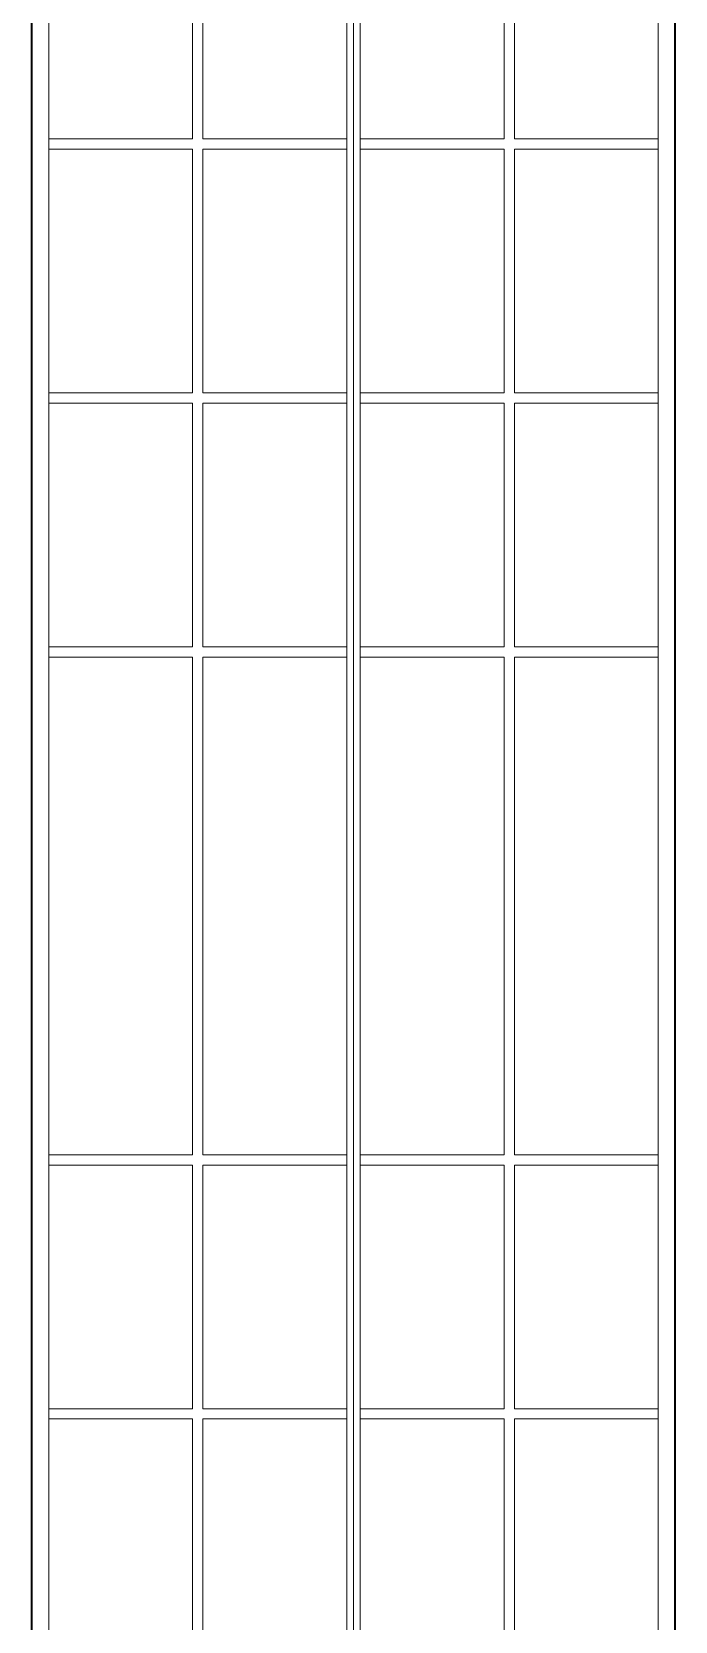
# Model space of a CAD drawing. Header units: inches. Extents: x -7543 to -822, y 102837 to 190349.
# Drawn here: x -824.7479 to -824.7099, y 102836.9397 to 102837.0336 of the extents above; entities that cross this region are included whole.
import ezdxf

# ---------------------------------------------------------------- set-up
doc = ezdxf.new("R2010")
doc.units = ezdxf.units.IN
doc.header["$MEASUREMENT"] = 0
doc.layers.add('DUVAR', color=7, linetype='Continuous', lineweight=35, true_color=0xfc4642)
doc.layers.add('PENCERE', color=7, linetype='Continuous', lineweight=18, true_color=0xffb360)
doc.layers.add('İZ DÜŞÜM', color=253, linetype='Continuous', lineweight=20)

msp = doc.modelspace()

# ---------------------------------------------------------------- linework, layer by layer
at = {"layer": 'DUVAR'}
for p, q in [((-824.747894, 102836.981887, -0.002), (-824.747894, 102837.041887, -0.002)), ((-824.709894, 102836.981887, -0.002), (-824.709894, 102837.041887, -0.002)), ((-824.747894, 102836.921887, -0.002), (-824.747894, 102836.981887, -0.002)), ((-824.709894, 102836.921887, -0.002), (-824.709894, 102836.981887, -0.002))]:
    msp.add_line(p, q, dxfattribs=at)
at = {"layer": 'İZ DÜŞÜM'}
for p, q in [((-824.746894, 102836.981887, -0.002), (-824.746894, 102837.041887, -0.002)), ((-824.710894, 102836.981887, -0.002), (-824.710894, 102837.041887, -0.002)), ((-824.746894, 102836.921887, -0.002), (-824.746894, 102836.981887, -0.002)), ((-824.710894, 102836.921887, -0.002), (-824.710894, 102836.981887, -0.002))]:
    msp.add_line(p, q, dxfattribs=at)
at = {"layer": 'PENCERE'}
for p, q in [((-824.738394, 102837.041887, -0.002), (-824.738394, 102837.027287, -0.002)), ((-824.737794, 102837.041887, -0.002), (-824.737794, 102837.027287, -0.002)), ((-824.729294, 102836.981887, -0.002), (-824.729294, 102837.041887, -0.002)), ((-824.728894, 102836.981887, -0.002), (-824.728894, 102837.041887, -0.002)), ((-824.728894, 102836.981887, -0.002), (-824.728894, 102837.041887, -0.002)), ((-824.728494, 102836.981887, -0.002), (-824.728494, 102837.041887, -0.002)), ((-824.719994, 102837.041887, -0.002), (-824.719994, 102837.027287, -0.002)), ((-824.719394, 102837.041887, -0.002), (-824.719394, 102837.027287, -0.002)), ((-824.738394, 102837.027287, -0.002), (-824.746894, 102837.027287, -0.002)), ((-824.729294, 102837.027287, -0.002), (-824.737794, 102837.027287, -0.002)), ((-824.728494, 102837.027287, -0.002), (-824.719994, 102837.027287, -0.002)), ((-824.719394, 102837.027287, -0.002), (-824.710894, 102837.027287, -0.002)), ((-824.738394, 102837.026687, -0.002), (-824.746894, 102837.026687, -0.002)), ((-824.738394, 102837.026687, -0.002), (-824.738394, 102837.012287, -0.002)), ((-824.729294, 102837.026687, -0.002), (-824.737794, 102837.026687, -0.002)), ((-824.737794, 102837.026687, -0.002), (-824.737794, 102837.012287, -0.002)), ((-824.728494, 102837.026687, -0.002), (-824.719994, 102837.026687, -0.002)), ((-824.719994, 102837.026687, -0.002), (-824.719994, 102837.012287, -0.002)), ((-824.719394, 102837.026687, -0.002), (-824.719394, 102837.012287, -0.002)), ((-824.719394, 102837.026687, -0.002), (-824.710894, 102837.026687, -0.002)), ((-824.738394, 102837.012287, -0.002), (-824.746894, 102837.012287, -0.002)), ((-824.729294, 102837.012287, -0.002), (-824.737794, 102837.012287, -0.002)), ((-824.728494, 102837.012287, -0.002), (-824.719994, 102837.012287, -0.002)), ((-824.719394, 102837.012287, -0.002), (-824.710894, 102837.012287, -0.002)), ((-824.738394, 102837.011687, -0.002), (-824.746894, 102837.011687, -0.002)), ((-824.738394, 102837.011687, -0.002), (-824.738394, 102836.997287, -0.002)), ((-824.729294, 102837.011687, -0.002), (-824.737794, 102837.011687, -0.002)), ((-824.737794, 102837.011687, -0.002), (-824.737794, 102836.997287, -0.002)), ((-824.728494, 102837.011687, -0.002), (-824.719994, 102837.011687, -0.002)), ((-824.719994, 102837.011687, -0.002), (-824.719994, 102836.997287, -0.002)), ((-824.719394, 102837.011687, -0.002), (-824.719394, 102836.997287, -0.002)), ((-824.719394, 102837.011687, -0.002), (-824.710894, 102837.011687, -0.002)), ((-824.738394, 102836.997287, -0.002), (-824.746894, 102836.997287, -0.002)), ((-824.729294, 102836.997287, -0.002), (-824.737794, 102836.997287, -0.002)), ((-824.728494, 102836.997287, -0.002), (-824.719994, 102836.997287, -0.002)), ((-824.719394, 102836.997287, -0.002), (-824.710894, 102836.997287, -0.002)), ((-824.738394, 102836.996687, -0.002), (-824.746894, 102836.996687, -0.002)), ((-824.738394, 102836.996687, -0.002), (-824.738394, 102836.981887, -0.002)), ((-824.729294, 102836.996687, -0.002), (-824.737794, 102836.996687, -0.002)), ((-824.737794, 102836.996687, -0.002), (-824.737794, 102836.981887, -0.002)), ((-824.728494, 102836.996687, -0.002), (-824.719994, 102836.996687, -0.002)), ((-824.719994, 102836.996687, -0.002), (-824.719994, 102836.981887, -0.002)), ((-824.719394, 102836.996687, -0.002), (-824.719394, 102836.981887, -0.002)), ((-824.719394, 102836.996687, -0.002), (-824.710894, 102836.996687, -0.002)), ((-824.738394, 102836.981887, -0.002), (-824.738394, 102836.967287, -0.002)), ((-824.737794, 102836.981887, -0.002), (-824.737794, 102836.967287, -0.002)), ((-824.729294, 102836.921887, -0.002), (-824.729294, 102836.981887, -0.002)), ((-824.728894, 102836.921887, -0.002), (-824.728894, 102836.981887, -0.002)), ((-824.728894, 102836.921887, -0.002), (-824.728894, 102836.981887, -0.002)), ((-824.728494, 102836.921887, -0.002), (-824.728494, 102836.981887, -0.002)), ((-824.719994, 102836.981887, -0.002), (-824.719994, 102836.967287, -0.002)), ((-824.719394, 102836.981887, -0.002), (-824.719394, 102836.967287, -0.002)), ((-824.738394, 102836.967287, -0.002), (-824.746894, 102836.967287, -0.002)), ((-824.729294, 102836.967287, -0.002), (-824.737794, 102836.967287, -0.002)), ((-824.728494, 102836.967287, -0.002), (-824.719994, 102836.967287, -0.002)), ((-824.719394, 102836.967287, -0.002), (-824.710894, 102836.967287, -0.002)), ((-824.738394, 102836.966687, -0.002), (-824.746894, 102836.966687, -0.002)), ((-824.738394, 102836.966687, -0.002), (-824.738394, 102836.952287, -0.002)), ((-824.729294, 102836.966687, -0.002), (-824.737794, 102836.966687, -0.002)), ((-824.737794, 102836.966687, -0.002), (-824.737794, 102836.952287, -0.002)), ((-824.728494, 102836.966687, -0.002), (-824.719994, 102836.966687, -0.002)), ((-824.719994, 102836.966687, -0.002), (-824.719994, 102836.952287, -0.002)), ((-824.719394, 102836.966687, -0.002), (-824.719394, 102836.952287, -0.002)), ((-824.719394, 102836.966687, -0.002), (-824.710894, 102836.966687, -0.002)), ((-824.738394, 102836.952287, -0.002), (-824.746894, 102836.952287, -0.002)), ((-824.729294, 102836.952287, -0.002), (-824.737794, 102836.952287, -0.002)), ((-824.728494, 102836.952287, -0.002), (-824.719994, 102836.952287, -0.002)), ((-824.719394, 102836.952287, -0.002), (-824.710894, 102836.952287, -0.002)), ((-824.738394, 102836.951687, -0.002), (-824.746894, 102836.951687, -0.002)), ((-824.738394, 102836.951687, -0.002), (-824.738394, 102836.937287, -0.002)), ((-824.729294, 102836.951687, -0.002), (-824.737794, 102836.951687, -0.002)), ((-824.737794, 102836.951687, -0.002), (-824.737794, 102836.937287, -0.002)), ((-824.728494, 102836.951687, -0.002), (-824.719994, 102836.951687, -0.002)), ((-824.719994, 102836.951687, -0.002), (-824.719994, 102836.937287, -0.002)), ((-824.719394, 102836.951687, -0.002), (-824.719394, 102836.937287, -0.002)), ((-824.719394, 102836.951687, -0.002), (-824.710894, 102836.951687, -0.002))]:
    msp.add_line(p, q, dxfattribs=at)

doc.saveas('drawing.dxf')
